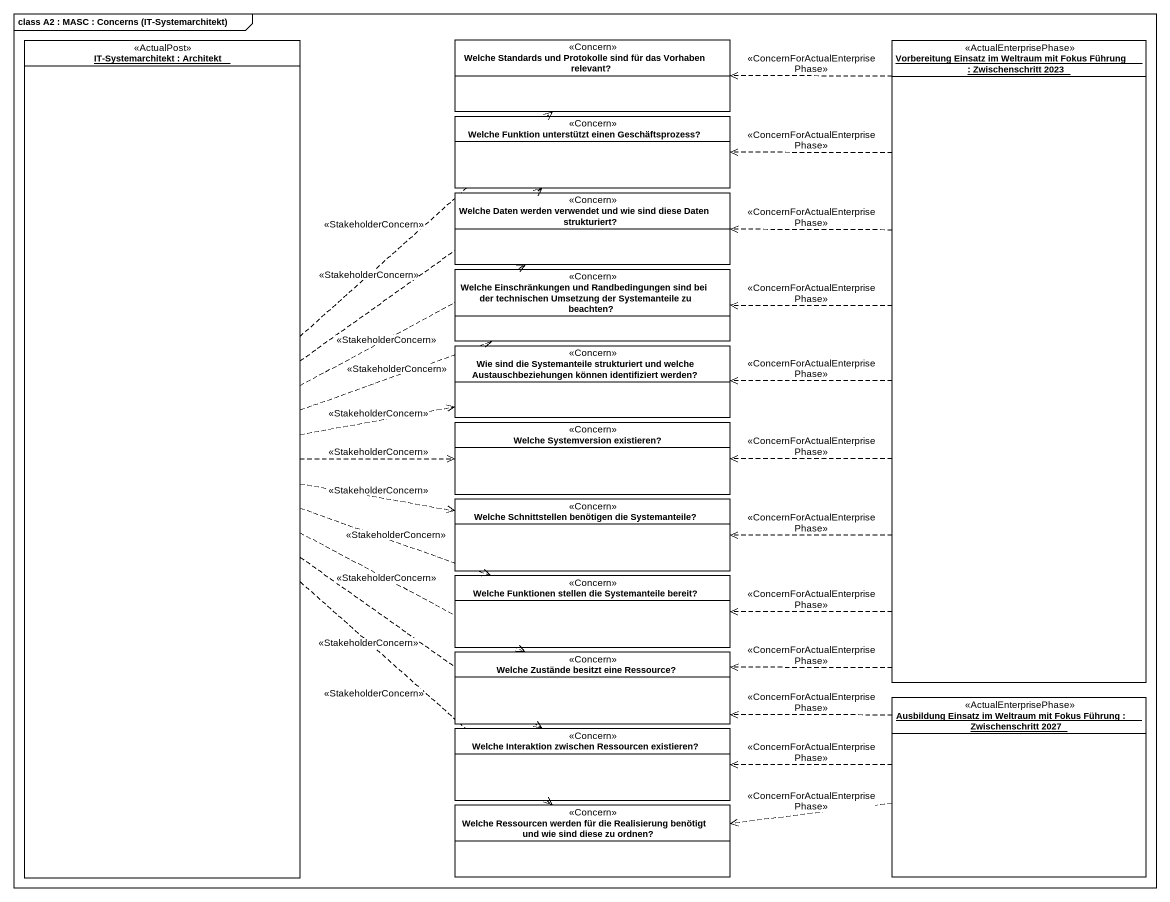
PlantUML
@startuml
mainframe class A2 : MASC : Concerns (IT-Systemarchitekt)
hide circle
hide empty members
object "IT-Systemarchitekt : Architekt" as IT_Systemarchitekt <<ActualPost>>
class "Welche Standards und Protokolle sind für das Vorhaben relevant?" as Welche_Standards_und <<Concern>>
object "Vorbereitung Einsatz im Weltraum mit Fokus Führung : Zwischenschritt 2023" as Vorbereitung_Einsatz_im <<ActualEnterprisePhase>>
class "Welche Funktion unterstützt einen Geschäftsprozess?" as Welche_Funktion_unterstützt <<Concern>>
class "Welche Daten werden verwendet und wie sind diese Daten strukturiert?" as Welche_Daten_werden <<Concern>>
class "Welche Einschränkungen und Randbedingungen sind bei der technischen Umsetzung der Systemanteile zu beachten?" as Welche_Einschränkungen_und <<Concern>>
class "Wie sind die Systemanteile strukturiert und welche Austauschbeziehungen können identifiziert werden?" as Wie_sind_die_Systemanteile <<Concern>>
class "Welche Systemversion existieren?" as Welche_Systemversion <<Concern>>
class "Welche Schnittstellen benötigen die Systemanteile?" as Welche_Schnittstellen <<Concern>>
class "Welche Funktionen stellen die Systemanteile bereit?" as Welche_Funktionen_stellen <<Concern>>
class "Welche Zustände besitzt eine Ressource?" as Welche_Zustände_besitzt <<Concern>>
object "Ausbildung Einsatz im Weltraum mit Fokus Führung : Zwischenschritt 2027" as Ausbildung_Einsatz_im <<ActualEnterprisePhase>>
class "Welche Interaktion zwischen Ressourcen existieren?" as Welche_Interaktion_zwischen <<Concern>>
class "Welche Ressourcen werden für die Realisierung benötigt und wie sind diese zu ordnen?" as Welche_Ressourcen_werden <<Concern>>
IT_Systemarchitekt .up.> Welche_Standards_und : <<StakeholderConcern>>
IT_Systemarchitekt .up.> Welche_Funktion_unterstützt : <<StakeholderConcern>>
IT_Systemarchitekt .right.> Welche_Daten_werden : <<StakeholderConcern>>
IT_Systemarchitekt .right.> Welche_Einschränkungen_und : <<StakeholderConcern>>
IT_Systemarchitekt .right.> Wie_sind_die_Systemanteile : <<StakeholderConcern>>
IT_Systemarchitekt .right.> Welche_Systemversion : <<StakeholderConcern>>
IT_Systemarchitekt .right.> Welche_Schnittstellen : <<StakeholderConcern>>
IT_Systemarchitekt .right.> Welche_Funktionen_stellen : <<StakeholderConcern>>
IT_Systemarchitekt .right.> Welche_Zustände_besitzt : <<StakeholderConcern>>
IT_Systemarchitekt ..> Welche_Interaktion_zwischen : <<StakeholderConcern>>
IT_Systemarchitekt ..> Welche_Ressourcen_werden : <<StakeholderConcern>>
Vorbereitung_Einsatz_im .up.> Welche_Standards_und : <<ConcernForActualEnterprisePhase>>
Vorbereitung_Einsatz_im .left.> Welche_Funktion_unterstützt : <<ConcernForActualEnterprisePhase>>
Vorbereitung_Einsatz_im .left.> Welche_Daten_werden : <<ConcernForActualEnterprisePhase>>
Vorbereitung_Einsatz_im .left.> Welche_Einschränkungen_und : <<ConcernForActualEnterprisePhase>>
Vorbereitung_Einsatz_im .left.> Wie_sind_die_Systemanteile : <<ConcernForActualEnterprisePhase>>
Vorbereitung_Einsatz_im .left.> Welche_Systemversion : <<ConcernForActualEnterprisePhase>>
Vorbereitung_Einsatz_im .left.> Welche_Schnittstellen : <<ConcernForActualEnterprisePhase>>
Vorbereitung_Einsatz_im .left.> Welche_Funktionen_stellen : <<ConcernForActualEnterprisePhase>>
Vorbereitung_Einsatz_im ..> Welche_Zustände_besitzt : <<ConcernForActualEnterprisePhase>>
Ausbildung_Einsatz_im .left.> Welche_Zustände_besitzt : <<ConcernForActualEnterprisePhase>>
Ausbildung_Einsatz_im .left.> Welche_Interaktion_zwischen : <<ConcernForActualEnterprisePhase>>
Ausbildung_Einsatz_im .left.> Welche_Ressourcen_werden : <<ConcernForActualEnterprisePhase>>
@enduml
